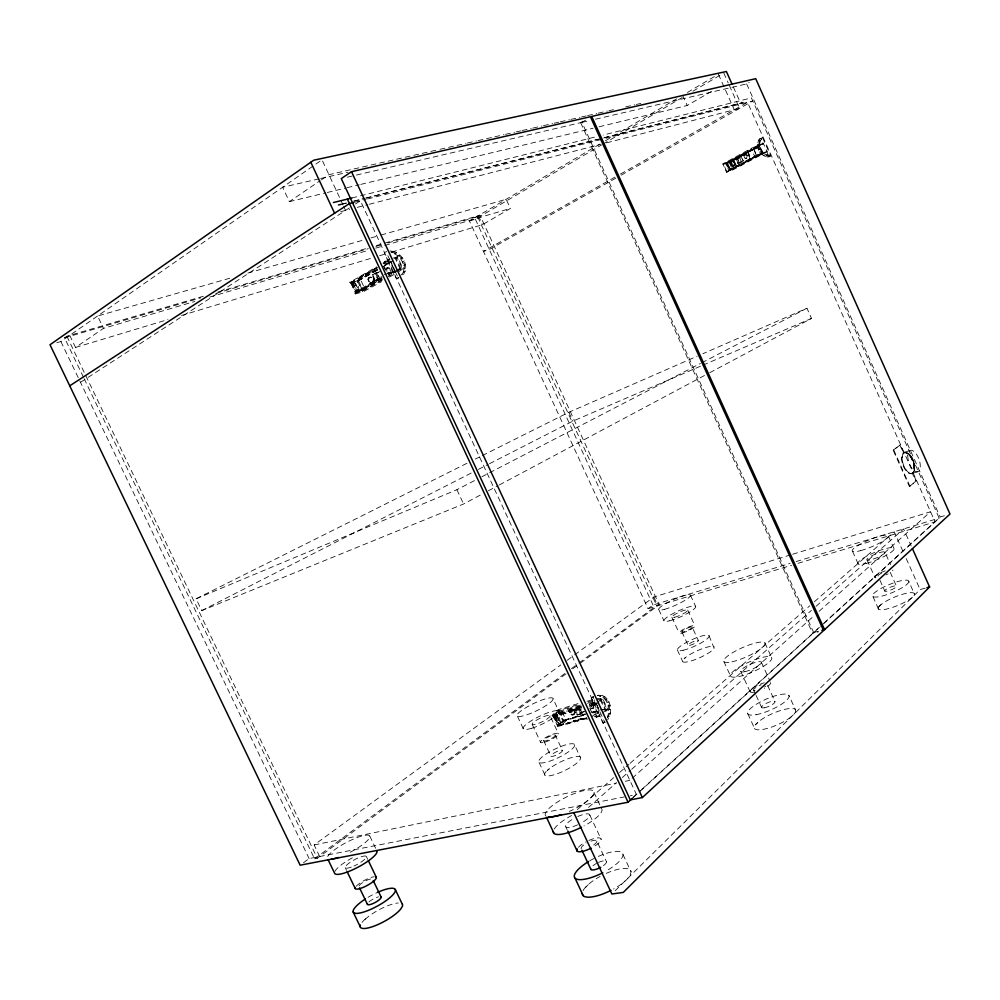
<?xml version="1.0" encoding="UTF-8"?>
<svg xmlns="http://www.w3.org/2000/svg" width="1000" height="1000" viewBox="0 0 1000 1000"><rect width="100%" height="100%" fill="white"/><g stroke="black" fill="none" stroke-linecap="round" stroke-linejoin="round"><path stroke-width="0.75" stroke-dasharray="5 3.75" d="M770.7 155.925C762.438 157.6 754.575 141.988 762.513 137.6L770.7 155.925C764.9 159.762 759.35 152.113 758.05 147.05C755.775 142.475 761.425 132.688 763.125 143.4L751.025 148.463L722.812 163.938L726.538 172.25L733.263 169.7L767.113 151.725M609.375 716.6L607.35 717.1C610.775 708.988 607.3 696.087 597.25 695.362C609.637 692.962 614.237 711.425 607.688 719.712M403.375 272.225C405.725 263.825 399.6 254.825 391.488 252.5L393.288 251.412C402.362 253.875 409.15 265.45 403.775 274.012L401.962 275.062L403.375 272.225L405.188 271.175M622.975 854.488L631.038 871.762L630.425 874.538A26.888 8.7 -26.6 0 1 613.538 889.025M367.887 279.225L369.025 277.438L372.775 277.387L373.812 278.65L373.688 281.913L372.738 282.975L369.812 283.325L367.887 279.225L369.237 277.375M385.562 270.312L386.8 267.962L390.125 267.9L391 271.85L390.125 272.787L387.75 272.562M755.288 148.95L758.688 146.637L732.375 161.275L727.35 163.137L730.15 169.375L749.675 160.375L746.7 161.175M758.337 155.762L761.737 153.463L759.062 155.55L758.263 155.025L758.962 155.588M730.9 162.887L731.988 161.525L730.9 162.887C729.6 166.45 736.312 165.625 732.212 166.163L730.163 163.7L731.488 161.688L733.162 161.25L735.013 162.512L734.8 164.887L732.387 166.112L730.387 163.625L731.587 161.65L733.763 161.762L734.712 163.875L733.475 165.863M734.287 165.05L734.45 162.688L732.675 161.4M569.012 710.713L571.15 708.8L574.125 709.587L575.45 712.412L573.15 714.938L570.862 714.675L569.012 710.713L571 708.913L574.062 709.638L575.375 712.463L573.787 714.438L570.875 713.6L569.562 710.788L570.037 709.513L569.2 711.075L570.513 713.888L573.638 714.562M570.862 714.675L572.975 715.075L574.562 713.1L573.25 710.275L570.337 709.438M590.612 709.013L593.713 707.8L593.875 705.362L590.413 703.475L589.425 704.1L589.263 706.538M382.413 279.462L363.025 290.387L355.225 292.288L350.962 283.288L360.462 279.425L364.65 288.438L355.312 293.913L354.975 293.175L381.6 278.012M592.962 708.4L593.138 705.95L592.25 704.788L590.975 704.112L588.625 704.737L589.425 704.1M607.513 717.887C612.25 710.462 609.237 696.912 599.288 696.087M596.712 715.35L596.225 717.35L596.712 715.35L593.737 716.087L599.862 711.175L592.062 713.125M591.7 704.575L591.213 706.55L591.7 704.575L588.763 705.325M558.787 723.175C552.888 729.388 567.463 721.5 566.112 720.35L562.188 711.938C552.212 711.85 552.325 717.262 558.787 723.175L554.875 714.775L554.138 714.837M554.875 714.775L553.225 716.388L557.35 725.362M899.688 445.138L903.65 452.512L900.263 444.938L893.15 450.163L909.412 486.5L915.8 481.175L912.425 473.612L913.962 470.875L914.038 465.85A11.513 5.387 70.2 0 0 909.6 455.225L904.663 452.075M912.425 473.612L914.538 470.675L914.613 465.662A11.513 5.387 70.2 0 0 910.175 455.037L906.825 452.238L903.075 452.713M369.812 283.325L371.75 283.3L373.088 280.65L372.713 279L370.363 277.15M387.738 267.663L386.875 268.612L386.875 271.438M736.825 166.588L733.675 167.6L730.875 161.363L734 160.387L736.838 166.6L728.775 170.275L725.987 164.062L763.587 143.875L758.725 145.35L762.038 152.762L766.888 151.237L742.775 163.825L741.6 165.275M596.225 717.35L599.963 716.15L602.837 722.962L604.913 721.012M590.875 705.825L594.6 704.625L591.188 697.925L594.362 695.9M591.188 697.925L593.713 696.888L591.7 697.412M400.863 275.2C409.9 267.425 400.913 251.975 390.125 252.113M372.55 283.038L373.688 281.913L373.7 278.688L371.35 276.837L369.025 277.438M734.038 160.375L725.987 164.062M615.2 890.713L920.113 589.538L926.888 587.7M585.562 713.775L562.587 720.475L557.025 725.913L557.35 726.625L563.288 720.8L583.325 714.85M585.688 714.3L563.188 720.638L558.737 724.987L559.075 725.7L563.888 720.95L585.138 714.95M733.775 165.763L734.75 162.6L731.888 161.562M578.088 703.6L558.1 709.663L552.112 715.387L552.438 716.087L558.038 710.725L579.587 704.287M580.538 705.062L559.325 711.175L554.475 715.85L571.188 710.938L570.425 712.5L571.188 710.938M881 604.575L879.013 606.475L880.462 605.1M587.413 718.988L586.688 718.8M745.15 154.588L744 156.35L744.825 158.2L747.6 157.55L747.788 155.463L746.162 154.35L743.863 155.475L743.662 157.562L745.288 158.675L746.8 158.275M746.325 158.425L747.337 155.6L744.663 154.738M632.625 797.788L640.65 790.45M641.8 789.412L812.675 633.413L818.125 631.987M585.612 120.138L581.95 122.375L813.675 632.5L819.425 627.25M824.025 623.05L940.15 517.038L944.375 515.75M633.325 797.438L822.087 625.05M823.25 624L939.188 518.125L751.425 97.9L603.125 135.05M632.175 778.25L813.288 616.475M819.1 611.287L930.55 511.737L792.275 554.35M588.538 807.4L616.55 782.65M622.375 777.487L630.55 770.275M631.712 769.237L811.4 610.413M816.062 606.287L903.575 528.938L911.188 545.925M362.025 922.412A23.85 6.362 -28.6 0 1 364.95 919.375L367.912 916.988M355.15 292.2L358.025 290.275L364.525 288.15C357.663 295.338 353.75 291.488 353.338 283.025L357.4 291.737L356.85 292.2M577.325 809.562L613.7 777.675M619.575 772.525L628.962 764.3M630.138 763.263L809.688 605.862M814.388 601.75L894.188 531.788L903.662 552.913M394.375 258.55L397.175 257.688L402 268.087L388.475 276.613M398.85 271.7L403 268.625L397.488 256.75L387.5 259.812L384.237 252.787L386.662 251.412M909.412 486.5L916.375 480.988L913 473.425M365.025 919.35L369.012 916.1A23.775 6.338 -28.6 0 1 398.288 902.987M588.337 884.613L585.588 887.25L589.388 883.6A26.812 8.675 -26.5 0 1 600.075 876.438M595.887 716.625L598.8 715.913L601.275 713.962M602.413 713.05L606.962 709.375L602.312 699.35L596.737 699.663L587.938 702M605.513 711.538L607.837 709.663L602.525 698.213L597.175 698.5M591.712 716.725L598.987 710.9L595.013 702.337L588.525 704M580.413 718.938L580.962 718.5L580.75 719.65L580.413 718.938L586.525 717.575M376.763 268.387L376.413 267.65L371.562 270.538L371.9 271.275L377.25 268.012L376.9 267.262M574.4 721.025L575.487 720.163L574.725 721.737L574.4 721.025L580.962 718.5M598.875 702.075L594.3 705.7L591.213 706.55M600.025 701.162L602.312 699.35M590.138 706.188L595.013 702.337M581.725 713.763L582.263 713.337L579.637 707.688L574.462 709.362L577.087 715L581.725 713.763L579.1 708.112L579.637 707.688M594.338 704.688L596.675 702.837M597.837 701.912L602.525 698.213M757.85 722.425L755.9 724.275L758.587 721.712A22.425 6.1 -23.7 0 1 780.113 710.65A22.425 6.1 -23.7 0 1 795.55 709.837L788.825 695.3M577.087 715L582.263 713.337M579.388 706.413L577.013 707.362L579.637 712.987L584.85 711.287M598.7 708.688L595.225 701.2L589.062 706.05L592.038 705.3M574.1 714.375L574.7 711.25L573.65 709.963L570.513 709.3M570.087 711.8L574.362 709.837L574.688 710.55L573.038 711.838L570.425 712.5M576.1 709.688L576.65 709.262L576.438 710.4L576.1 709.688L581.55 708.3M553.288 716.587C555.837 718.575 560.175 712.625 562.188 711.938M376.025 280.138L377.038 280.663L376.025 280.138L381.388 276.9M893.15 450.163L900.263 444.938M84.138 378.675L314.55 858.8L317.312 858.263L566.525 673.462M572.7 668.875L579.038 664.175M580.225 663.3L659.188 604.738L479.925 215.238L375.075 245.95M314.55 858.8L565.15 673.25M571.413 668.612L577.675 663.962M578.938 663.037L656.625 605.513L659.188 604.738M303.5 862.712L309.113 858.575L624.237 796.95M599.95 144.012L469.425 220.963L648.075 608.675L653.012 605.037L790.138 563.387M319.688 856.513L314.137 844.95L560.763 664.963M567.05 660.375L573.35 655.775M574.6 654.862L653.875 597.013L790.788 554.812M566.112 720.35L558.05 723.225M733.75 160.637L736.6 166.8M549.438 768.7L547.312 770.425L550.237 768.037A19.863 4.775 -25.9 0 1 569.788 758.125A19.863 4.775 -25.9 0 1 580.75 758.012M381.35 277.1L381.087 276.312M685.75 657.325L684.125 658.65L686.375 656.825A17.325 3.65 -24.3 0 1 703.213 648.363A17.325 3.65 -24.3 0 1 714.3 647.038M83.462 377.262L64.55 337.837L66.875 336.225L204.45 295.925M56.8 342.75L60.888 341.538L322.013 159.825L340.337 199.163M69.737 335.375L75.525 347.45L103.5 328.375L194.75 301.475M319.125 178.85L282.625 187.237L289.363 201.65L320 180.763M321.275 179.9L328.938 174.675L438.488 149.65M722.812 163.938L729.55 161.438L763.35 143.35L767.125 151.775M735.163 167.475L729.938 170.062L726.675 162.787L742.15 155.85M726.75 171.562L760.45 153.613L757.138 146.2L723.487 164.3L726.75 171.562L733.037 169.188L743.888 163.475L744.95 162.1M349.288 208L80.463 382.337L77.787 383.212M355.475 203.988L360.425 200.775L636.475 794.562L630.35 795.763M593.713 707.8L592.712 708.425L590.15 707.7M356.425 175.062L580.638 122.675L585.525 119.7M394.837 253.837L396.637 252.763M377.413 270L357.612 281.163L350.225 282.987L349.875 282.262L376.463 266.9M384.25 261.575L385.975 262.175L384.25 261.575L387.5 259.812M383.013 263L385.625 261.438M384.6 262.325L392.987 258.975M350.225 282.987L367.175 273.15L367.512 273.888L365.562 275.05L352.212 282.562L351.863 281.825M367.512 273.888L366.188 274.3L365.838 273.562L372.562 271.075L371.562 270.538M359.188 276.712L359.525 277.45L363.7 275.438L377.238 267.488M385.975 262.175L383.325 263.762L390.812 261.438L395.025 270.5M366.188 274.3L370.513 272.288M397.912 255.975L399.712 254.913M397.488 256.75L395.825 257.725L401.337 269.587M360.462 279.425L357.3 281.3L359.212 291.262L355.15 282.575L352.788 283.5M397.175 257.688L395.387 258.75L400.213 269.137M392.875 260.975L383.55 266.512L385.312 270.287M768.812 156.938L766.9 151.838L748.45 160.175L749.675 160.375M400.513 258.762L402.312 257.688M770.35 155.137C762.775 156.738 755.55 142.35 762.862 138.4M605.337 140.838L676.663 98.8M687.425 92.45L717.05 74.987M387.8 242.963L477.587 216.612L479.925 215.238M402.45 261.988L404.263 260.938M469.425 220.963L475.35 219.213L601.587 144.938M602.925 144.15L682.163 97.537M692.9 91.213L721.1 74.612M384.125 265.325L390.725 261.45L383.862 265.562L385.662 269.425M376.688 279.925L370.3 283.137L370.65 283.875L371.975 283.45L371.637 282.712L356.287 291.312L362.175 289.8L381.45 278.913M356.637 292.05L370.012 284.6L369.663 283.875M370.65 283.875L374.975 281.863L374.637 281.137M389.462 272.775L391.175 273.35L389.462 272.775L395.05 270.287M390.825 272.613L388.162 274.175L395.625 271.788L388.663 275.863M389.812 273.525L393.3 271.637L396.325 278.775L399.8 277.25M403.625 265.475L405.425 264.413M364.65 288.438L381.975 278.738M388.537 274.9L394.637 271.262L390.5 262.387L383.088 264.688M377.638 269.2L358.288 280.25L349.875 282.262M377.35 270.125L358.113 281.1L352.212 282.562M380.112 271.4L375.225 274.05L377.938 279.875L382.825 277.238M403.938 268.962L405.75 267.913M383.7 266.35L388.738 263.425M372.125 275.025L376.962 272.387L379.688 278.25L375.5 280.663L374.85 280.863L372.125 275.025L376.962 272.387M391.562 252.113L482.488 224.675L510.387 208.438L506.188 199.288L380 235.338M599.138 126.788L687.212 105.5L713.763 90.05M375.225 274.05L378.375 272.225M396.325 278.775L398.837 277.613L397.025 278.663M374.85 280.863L379.688 278.25M389.575 277.05L396.2 273.225M377.938 279.875L381.087 278.062M595.55 119.2L746.65 83.9L749.237 82.413M382.175 280.225L362.325 291.262L354.975 293.175M614.975 177.138L483.45 251.4L489.288 249.5L615.812 178.175M620.4 174.075L747.513 102.312L935.075 521.875L797.55 563.462M621.25 175.113L752.8 100.962L603.237 139.012M376.2 269.975L357.788 280.312L363.175 291.85L381.625 281.637M735.987 159.238L739.788 157.238L741.675 161.438C735.938 167.488 733.125 156.088 741.388 156.738L743.263 160.925L739.412 162.925L737.537 158.75L741.388 156.738M726.675 162.787L747.013 151.65L750.512 159.725L750.6 159.1M727.35 163.137L753.75 148.763L758.913 147.162M737.862 163.425L741.675 161.438M726.538 172.25L758.8 154.85M730.15 169.375L756.587 155.1L761.737 153.463M729.938 170.062L739.812 164.662M759.212 139.25L762.513 137.6M758.238 140.588L759.825 139.738M757.688 142.425L759.287 141.562M757.638 144.625L759.225 143.775M743.9 154.913L746.4 153.075M758.05 147.05L759.65 146.188M758.938 149.512L760.525 148.65M760.2 151.85L761.8 151M733.675 167.6L730.85 169.112L726.112 163.925L728.925 170.275M466.938 463.288L196.088 598.8L201.75 610.6L463.587 504L482.837 493.738M488.338 490.8L497.975 485.662M499.35 484.938L708.375 373.425M709.75 372.7L811.525 318.412L806.963 308.25L702.875 353.725M750.312 159.025L761.975 153.988M760.45 153.613L762.038 152.762M761.787 153.9L763.375 153.05M763.562 155.538L765.15 154.688M765.4 156.625L767 155.775M767.2 157.1L768.787 156.263M196.088 598.8L456.912 489.7L476.287 479.663M481.825 476.788L700.425 363.475M701.812 362.762L806.963 308.25M201.75 610.6L472.825 472.225M478.387 469.387L488.113 464.412M489.513 463.713L572.913 421.125L701.513 365.775M475.312 459.087L480.887 456.3M482.287 455.6L568.85 412.287L697.175 356.225M702.938 365.163L811.525 318.412M581.425 707.2L552.112 715.387M581.737 707.925L552.438 716.087M580.363 706.188L559.275 712.25L554.8 716.55L571.525 711.65M557.025 725.913L567.5 723.325L575.487 720.163M559.075 725.7L575.825 720.875M557.35 726.625L586.737 718.612L587.025 719.513M755.925 148.775L755.75 148.025L755.438 148.725M723.487 164.3L729.55 161.438M903.975 452.587L909.712 450.625M353.05 283.438L357.238 292.087M912.675 473.363L918.438 471.463M370.3 283.137L371.637 282.712M371.75 283.3L373.562 280.5L373.237 278.837L370.737 277.038M743.263 160.925L741.05 156.838M739.412 162.925L737.537 158.75M748.45 160.175L749.438 159.863M396.438 269.85L402 268.087M384.288 274.55L394.637 271.262M395.9 270.875L403 268.625M365.838 273.562L367.175 273.15M745.65 153.9L746.637 153.6M371.9 271.275L372.562 271.075M758.688 146.637L753.188 148.338L756.5 155.725M796.1 561.575L939.188 518.125M75.525 347.45L167.95 319.562M181.375 315.512L372.175 257.95M379.637 255.712L385.6 253.912M648.075 608.675L791.575 565.275M209.713 297.075L368.275 250.325M375.75 248.125L383.237 245.925M384.725 245.475L510.387 208.438M218.025 291.95L367.688 248.113M64.55 337.837L200.725 297.875M215.7 293.475L368.338 248.675M375.825 246.475L381.812 244.725M229.775 278.238L97.587 316L103.5 328.375M247.812 273.1L363.475 240.05M370.988 237.913L378.5 235.763M577.013 707.362L581.675 706.1M579.637 712.987L584.288 711.737M574.462 709.362L579.1 708.112M591.15 712.275L601.362 709.625L606.962 709.375M586.9 701.25L594.237 699.287M813.675 632.5L821.85 630.35M355.312 293.913L363.175 291.85M340.637 211.688L349.7 209.338M357.262 207.375L367.837 204.638M369.35 204.25L600.575 144.388M606.625 142.825L739.613 108.4L728.85 84.35M600.125 695.812L602.15 695.3M592.15 712.55L598.038 711.025M602.837 697.237L604.85 696.712M587.438 703.2L595.225 701.2M605.175 699.513L607.188 698.988M342.975 203.85L346 203.075M353.562 201.163L364.137 198.487M365.65 198.1L598.4 139.137M604.45 137.613L743.5 102.387M342.137 204.2L346.675 203.05M354.237 201.125L364.825 198.45M366.337 198.062L602.175 138.3M603.688 137.912L742.775 102.662L739.95 101.562L733.263 86.862M354.938 202.175L366.062 199.338M367.575 198.95L601.725 139.388M574.688 710.55L576.987 709.975M576.438 710.4L582.525 709M606.987 702.487L609.012 701.975M608.175 705.975L610.188 705.475M351.925 197.987L597.075 136.5M592.487 712.525L598.987 710.9M602.45 709.875L607.837 709.663M350.962 283.288L353.338 283.025M608.638 709.737L610.662 709.237M586.388 717.913L571.675 721.55L572.013 722.262M558.737 724.987L569.425 722.35L569.763 723.05M580.75 719.65L586.2 718.3L585.862 717.588M594.1 716.8L597.05 716.062M608.362 713.538L610.388 713.037M603.413 722.625L605.45 722.125M289.363 201.65L325.812 192.85M327.325 192.475L345.55 188.075M347.062 187.7L359.212 184.775M360.737 184.4L593.075 128.25M602.837 722.962L604.862 722.475L594.338 699.837M347.337 177.188L354.913 175.413M581.95 122.375L589.513 120.612M440.012 149.3L465.887 143.387M467.4 143.038L476.538 140.95M478.062 140.612L493.275 137.137M494.8 136.788L503.925 134.7M505.45 134.35L514.575 132.262M516.1 131.912L520.662 130.875M522.188 130.525L531.312 128.438M532.837 128.1L541.962 126.013M543.488 125.662L552.612 123.575M554.138 123.225L558.7 122.188M560.225 121.838L569.362 119.75M570.875 119.4L580.013 117.312M581.525 116.975L586.1 115.925M587.612 115.575L596.75 113.5M598.263 113.15L607.4 111.062M608.925 110.712L613.488 109.675M625.662 106.888L634.788 104.8M636.312 104.462L640.875 103.413M320.65 178.5L348.025 172.213M386.8 267.962L389.225 268.175L390.1 269.3L390.075 272.137L387.975 273.363M372.738 282.975L371.388 283.275L369.05 281.425L369.025 278.212L370.012 277.137L368.237 279.925L369.6 282.838L371.05 283.375M314.137 844.95L616.125 783.138M625.275 781.263L629.85 780.325M389.888 250.95L393.288 251.412M878.925 606.5A19.613 4.462 -22.4 0 0 893.363 607.112A19.613 4.462 -22.4 0 0 914.5 594.25L914 593.188A19.55 4.45 -22.4 0 0 899.287 595.3A19.55 4.45 -22.4 0 0 881.025 604.562M66.875 336.225L317.312 858.263M60.888 341.538L309.113 858.575M366.375 856.513L367.7 859.287M345.225 867.638L346.55 870.413M369.775 836.038L375.613 848.263M550.125 715.938A9.975 2.05 -25.8 0 1 536.438 724.1A9.975 2.05 -25.8 0 1 536.737 720.037A9.975 2.05 -25.8 0 1 550.125 715.938L558.513 733.9M555.363 735.312A6.488 1.425 -25.8 0 1 546.487 740.688A6.488 1.425 -25.8 0 1 546.638 737.9A6.488 1.425 -25.8 0 1 555.363 735.312L562.513 750.662A6.475 1.487 -25.9 0 1 553.675 756.075A6.475 1.487 -25.9 0 1 553.775 753.175A6.475 1.487 -25.9 0 1 562.525 750.65M589.875 815.188L601.15 839.312M590.962 841.137A8.75 2.587 -26.4 0 1 596.9 841.25L606.512 861.825M543.638 740.6L550.962 756.287M532.3 724.575L540.712 742.55M517.413 716.213L523.475 729.15M539.1 762.513L545.138 775.4M565.875 827L567.125 829.688M387.4 260.7L393.525 273.712M592.112 700.863L598.987 715.8M386.838 260.038L387.188 260.775M392.062 271.262L392.4 272M593.763 705.088L594.1 705.812M598.8 715.913L599.125 716.625M589.75 708.162L591.487 711.888M380.9 277.288L381.238 278.025M376.3 272.6L379.038 278.45M375.825 273.863L378.537 279.688M577.513 706.975L580.138 712.6M340.988 200.575L342.95 204.788M343.612 206.188L345.575 210.4M372.788 274.812L375.5 280.663M575 708.938L577.625 714.575M578.663 719.075L578.987 719.788L577.35 721.087L577.013 720.375M368.175 272.175L368.525 272.913M372.65 281.775L372.987 282.512M572.712 711.125L573.038 711.838M365.213 274.312L365.562 275.05M568.987 711.5L569.325 712.2M573.288 720.7L573.612 721.413M363.35 274.7L363.7 275.438M368.488 285.7L368.825 286.438M566.737 710.95L567.062 711.65M361.375 276.175L361.712 276.913M365.825 285.725L366.163 286.45M565.138 713.138L565.462 713.85M567.5 723.325L567.825 724.038M456.912 489.7L463.587 504M358.288 280.25L363.025 290.387M559.325 711.175L563.888 720.95M553.138 698.938A19.975 3.912 -25.7 0 1 525.775 715.138A19.975 3.912 -25.7 0 1 526.3 707.4A19.975 3.912 -25.7 0 1 553.138 698.938L563.288 720.8M574.712 745.175A19.938 4.6 -25.9 0 1 547.638 761.85A19.938 4.6 -25.9 0 1 547.65 753.05A19.938 4.6 -25.9 0 1 574.712 745.175L580.7 758.05L580.075 759.7A19.925 4.787 -25.9 0 1 555.525 774.325A19.925 4.787 -25.9 0 1 547.225 770.45M357.612 281.163L362.325 291.262M558.038 710.725L562.587 720.475M593.975 792.35L602.075 809.725A26.962 7.475 -26.3 0 1 584.025 825.938M556.237 713.45L560.15 721.838L558.65 712.837M354.225 281.4L358.312 290.163M557.025 715.938L560.975 724.388M353.925 281.512L358.025 290.275M556.763 716.1L560.712 724.55M554.4 714.463L558.312 722.85M352.463 282.162L356.887 292.1M554.225 714.837L559.288 725.238M351.525 282.663L355.625 291.425M554.362 717.125L558.3 725.575M351.312 283.525L355.4 292.25M553.337 716.237L557.275 724.663M600.662 698.688L605.975 710.125M600.312 699.862L604.963 709.875M387.863 255.625L397.612 276.613M593.212 697.412L593.713 698.487M687.725 610.087L694.963 625.862M692.188 627.112A5.65 1.087 -24.4 0 1 684.85 631.475A5.65 1.087 -24.4 0 1 684.075 629.75A5.65 1.087 -24.4 0 1 692.188 627.112L698.375 640.588A5.65 1.15 -24.4 0 1 691.062 644.987A5.65 1.15 -24.4 0 1 690.25 643.175A5.65 1.15 -24.4 0 1 698.375 640.588M681.9 631.763L688.088 645.238M671.875 617.263L679.125 633.025M478.363 215.7L482.488 224.675M568.85 412.287L572.913 421.125M653.875 597.013L657.875 605.712M658.75 609.525L663.962 620.85M677.412 650.062L682.6 661.338M477.587 216.612L656.625 605.513M475.35 219.213L653.012 605.037M761.325 662.188L770 681.175M767.638 685.475L774.975 701.513M753.688 690.138L755.525 694.137M756.137 695.475L761.637 707.5M740.788 671.425L750.1 691.75M723.838 661.438L730.537 676.038M747.812 713.7L754.475 728.238M690.438 595.163L695.65 606.5M709.062 635.763L714.112 648.175A17.375 3.663 -24.3 0 1 693.637 660.138A17.375 3.663 -24.3 0 1 684.05 658.675M764.912 642.925L771.6 657.562M580.638 122.675L812.675 633.413M852.537 551.362L858.225 563.987M872.913 596.55L878.587 609.125M731.325 161.838L734.112 168.038M730.462 162.213L733.25 168.425M729.375 162.7L732.163 168.912M906.2 558.55L920.113 589.538M727.675 163.337L730.462 169.55M726.875 163.738L729.675 169.95M888.438 536.188L894.137 548.875M908.875 581.587A19.625 4.288 -22.5 0 1 881.25 596.25A19.625 4.288 -22.5 0 1 881.912 587.987A19.625 4.288 -22.5 0 1 908.875 581.587L914.525 594.237M682.625 95.288L687.212 105.5M885.05 552.425A9.825 1.913 -22.8 0 1 871.125 559.688A9.825 1.913 -22.8 0 1 871.712 555.862A9.825 1.913 -22.8 0 1 885.05 552.425L890.512 564.625M890.238 572.325L896.525 586.312A6.375 1.4 -22.5 0 1 887.513 591.075A6.375 1.4 -22.5 0 1 887.825 588.35A6.375 1.4 -22.5 0 1 896.538 586.312M879.95 580.25L884.862 591.163M867.087 559.987L875 577.55M758.162 144.925L761.95 153.4M893.725 449.963L909.987 486.312M756.688 145.712L760.475 154.188M723.787 73.037L728.225 82.938M753.75 148.763L756.587 155.1M753 150.062L752.1 150.512M755.825 156.35L755.15 157.325L751.025 148.463M718.375 74.212L734.3 109.775M747.675 150.988L750.987 158.375M747.575 152.075L750.413 158.387M739.438 157.35L741.325 161.55M736.287 159.137L738.175 163.325M733.25 160.925L736.038 167.125M746.65 83.9L940.15 517.038M795.475 709.875L795.612 711.55A22.487 6.112 -23.7 0 1 769.875 727.65A22.487 6.112 -23.7 0 1 755.8 724.3M901.637 457.312L901.663 459.762A10.862 5.088 70.2 0 0 907.062 471.9L908.675 473.113A11.2 5.238 70.2 0 0 913.812 468.975L913.787 466.538A10.862 5.088 70.2 0 0 908.438 454.513L906.838 453.288A11.2 5.238 70.2 0 0 901.637 457.312M765.725 686.15A7.325 1.812 -23.8 0 1 764.475 687.025M755.025 690.537A7.325 1.812 -23.8 0 1 754.525 688.55A7.325 1.812 -23.8 0 1 761.225 684.837M770.625 682.525A11.262 2.8 -23.8 0 1 764.35 688.325M754.05 692.15A11.262 2.8 -23.8 0 1 751.388 689.325A11.262 2.8 -23.8 0 1 764.275 682.75M368.938 901.963A7.75 1.988 -28.5 0 1 378.587 896.825M358.975 885.95A7.763 1.887 -28.3 0 1 364.175 881.637A7.763 1.887 -28.3 0 1 371.337 878.888M356.112 886.375A11.938 2.913 -28.3 0 1 374.325 876.737M351.35 867.1A11.95 2.737 -28 0 1 348.95 863.162A11.95 2.737 -28 0 1 366.062 856.188A11.95 2.737 -28 0 1 354.012 866.012M334.862 871.475A23.9 5.463 -28 0 1 353.875 857M327.7 856.513A23.912 5.213 -27.9 0 1 351.712 839.85A23.912 5.213 -27.9 0 1 369.762 837.312A23.912 5.213 -27.9 0 1 347.137 853.775M368.05 897.325A23.863 6.112 -28.5 0 1 377.512 892.4M878.1 576.163A6.375 1.325 -22.6 0 1 882.588 572.675M892.962 570.037A9.812 2.037 -22.6 0 1 892.575 570.763M888.088 573.85A9.812 2.037 -22.6 0 1 885.85 574.938M875.8 577.775A9.812 2.037 -22.6 0 1 876.888 574.925A9.812 2.037 -22.6 0 1 886.55 570.4M596.9 841.25A8.75 2.587 -26.4 0 1 591.062 846.6M581.325 848.913A8.75 2.587 -26.4 0 1 586.888 842.95M598.513 862.412A8.75 2.712 -26.5 0 1 606.225 861.213A8.75 2.712 -26.5 0 1 602.675 866.162M592.95 865.763A8.75 2.712 -26.5 0 1 596.475 863.425M588.913 840.438A13.462 3.975 -26.4 0 1 601.05 838.85A13.462 3.975 -26.4 0 1 592.2 847.6M578.413 847.288A13.462 3.975 -26.4 0 1 585.788 841.975M577.725 816.525A13.475 3.738 -26.3 0 1 589.788 814.737A13.475 3.738 -26.3 0 1 580.825 823.275M577.638 824.837A13.475 3.738 -26.3 0 1 565.588 826.612A13.475 3.738 -26.3 0 1 574.6 818.062M554.237 829.013A26.962 7.475 -26.3 0 1 571.562 815.537M545.862 815.975A26.975 7.138 -26.2 0 1 565.788 797.35A26.975 7.138 -26.2 0 1 593.925 791.912A26.975 7.138 -26.2 0 1 569.325 811.438M583.05 890.638A26.888 8.7 -26.6 0 1 585.475 887.275M606.25 873.363A26.812 8.675 -26.5 0 1 631.112 871.737M598.325 856.425A26.913 8.363 -26.5 0 1 622.75 853.575A26.913 8.363 -26.5 0 1 605.312 871.45M589.75 860.812A26.913 8.363 -26.5 0 1 595.825 857.575M909.25 472.925L907.638 471.712A10.875 5.088 70.2 0 1 902.237 459.575L902.212 457.113A11.2 5.238 70.2 0 1 907.412 453.1L909 454.312A10.862 5.088 70.2 0 1 914.35 466.35L914.388 468.787A11.2 5.238 70.2 0 1 909.25 472.912M544.888 742.15A9.975 2.188 -25.8 0 0 558.513 733.888A9.975 2.188 -25.8 0 0 545.075 737.887A9.975 2.188 -25.8 0 0 544.888 742.15M531.888 728.2A19.963 4.112 -25.8 0 0 559.163 711.862A19.963 4.112 -25.8 0 0 532.263 720.163A19.963 4.112 -25.8 0 0 531.888 728.2M764.287 707.8A7.312 1.913 -23.7 0 0 775 702.05A7.312 1.913 -23.7 0 0 765.638 703.688A7.312 1.913 -23.7 0 0 764.287 707.8M744.8 671.688A11.275 2.625 -23.9 0 0 761.35 662.925A11.275 2.625 -23.9 0 0 747.05 665.85A11.275 2.625 -23.9 0 0 744.8 671.688M738.7 676.587A22.538 5.25 -23.9 0 0 771.688 659.025A22.538 5.25 -23.9 0 0 742.938 665A22.538 5.25 -23.9 0 0 738.7 676.587M731.938 661.812A22.55 5.012 -23.9 0 0 764.975 644.325A22.55 5.012 -23.9 0 0 736.338 650.588A22.55 5.012 -23.9 0 0 731.938 661.812M756.162 714.675A22.5 5.875 -23.7 0 0 788.988 696.912A22.5 5.875 -23.7 0 0 759.95 702.15A22.5 5.875 -23.7 0 0 756.162 714.675M681.938 633.062A8.7 1.675 -24.4 0 0 694.875 626.375A8.7 1.675 -24.4 0 0 684.325 628.913A8.7 1.675 -24.4 0 0 681.938 633.062M674.663 617.238A8.7 1.575 -24.4 0 0 687.625 610.575A8.7 1.575 -24.4 0 0 677.113 613.237A8.7 1.575 -24.4 0 0 674.663 617.238M669.6 620.8A17.4 3.15 -24.4 0 0 695.487 607.475A17.4 3.15 -24.4 0 0 674.362 612.85A17.4 3.15 -24.4 0 0 669.6 620.8M664.35 609.375A17.413 3 -24.4 0 0 690.263 596.1A17.413 3 -24.4 0 0 669.212 601.638A17.413 3 -24.4 0 0 664.35 609.375M683.162 650.263A17.387 3.525 -24.4 0 0 708.95 636.825A17.387 3.525 -24.4 0 0 687.65 641.75A17.387 3.525 -24.4 0 0 683.162 650.263M866.438 563.375A19.65 3.837 -22.8 0 0 894.175 548.862A19.65 3.837 -22.8 0 0 867.412 555.812A19.65 3.837 -22.8 0 0 866.438 563.375M860.688 550.625A19.663 3.663 -22.9 0 0 888.475 536.163A19.663 3.663 -22.9 0 0 861.8 543.325A19.663 3.663 -22.9 0 0 860.688 550.625M902.013 457.775A11.312 5.288 70.2 0 0 911.35 473.787A11.312 5.288 70.2 0 0 911.525 457.425A11.312 5.288 70.2 0 0 902.013 457.775M907.775 455.812A11.35 5.275 70.2 0 0 917.125 471.875A11.35 5.275 70.2 0 0 917.25 455.487A11.35 5.275 70.2 0 0 907.775 455.812"/><path stroke-width="1.5" d="M912.463 548.75L929.6 586.962L623.325 892.4L611.862 894L573.8 812.65M642.35 797.562L823.575 630.55L590.413 116.725L351.512 171.7L341.275 178.6L630.337 799.875L642.35 797.562L351.512 171.7M824.575 629.637L950 514.05L755.713 78.688L591.712 116.425L824.575 629.637L821.85 630.35M732.013 84.075L726.388 71.513L313.712 160.212L50 344.75L300.138 865.2L628.075 802.225L632.275 798.4M69.737 385.825L349.45 203.562L353.988 202.413M926.888 587.7L929.6 586.962M338.438 204.988L341.463 204.225M333.438 202.525L351.925 197.987M328.038 859.562L334.588 873.225A23.9 5.463 -28 0 0 357.863 867.262A23.9 5.463 -28 0 0 376.887 850.987M353.15 911.975L360.325 926.938M368.363 860.675L376.312 877.312M373.288 880.638L381.125 897.05M359.575 887.913L367.438 904.35M347.212 871.812L355.213 888.5M395.275 889.5L402.375 904.362M546.475 817.312L554.012 833.388M575.062 878.25L583.188 895.562M581.962 850.288L590.975 869.538M567.762 831.025L577.188 851.162M347.388 199.125L628.075 802.225M310.812 162.25L334.588 213.25M377.512 892.4A23.863 6.112 -28.5 0 1 393 894.712A23.863 6.112 -28.5 0 1 358.85 913.2A23.863 6.112 -28.5 0 1 365.5 898.9M380.688 896.7A7.75 1.988 -28.5 0 1 375.05 902.55A7.75 1.988 -28.5 0 1 367.488 903.737M375.65 876.825A11.938 2.913 -28.3 0 1 366.875 885.638A11.938 2.913 -28.3 0 1 355.312 887.6M402.425 904.338A23.775 6.338 -28.6 0 1 402.425 906.213L400.9 908.787A23.85 6.362 -28.6 0 1 375.525 925.562A23.85 6.362 -28.6 0 1 360.412 925.013M338.3 857.45A23.912 5.213 -27.9 0 1 331.087 859.225M602.775 872.788A26.913 8.363 -26.5 0 1 575.325 878.462A26.913 8.363 -26.5 0 1 588.587 861.513M600.75 867.312A8.75 2.712 -26.5 0 1 590.688 868.888M591.163 848.15A13.462 3.975 -26.4 0 1 577.188 848.888M581.475 827.262A26.962 7.475 -26.3 0 1 553.3 831.562M611 890.362A26.888 8.7 -26.6 0 1 582.238 893.5M561.388 814.55A26.975 7.138 -26.2 0 1 548.188 816.85"/></g></svg>
